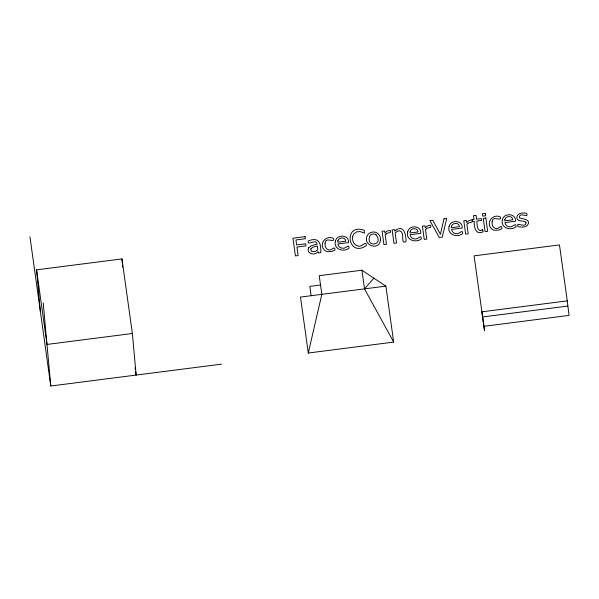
<?xml version="1.0" encoding="UTF-8"?>
<svg xmlns="http://www.w3.org/2000/svg" width="599" height="599" viewBox="0 0 599 599"><rect width="100%" height="100%" fill="white"/><g stroke="black" fill="none" stroke-linecap="round" stroke-linejoin="round"><path stroke-width="0.9" d="M308.29 353.021L321.828 294.341L319.23 275.69L361.923 270.216L385.868 286.135L393.678 342.089L308.29 353.021L300.488 297.074L385.868 286.135M393.678 342.089L364.521 288.868L373.896 278.176M40.358 311.405L36.576 269.842L121.964 258.903L132.372 333.501L136.153 375.071L135.644 371.387M320.532 285.012L309.855 286.382L311.158 295.704M132.372 333.501L46.984 344.44L36.576 269.842M567.275 300.87L481.888 311.802L484.494 330.453L474.086 255.855L559.466 244.916L567.275 300.87L569.05 315.388L483.663 326.328M482.367 316.998L567.747 306.067M29.95 236.807L50.773 386.011L221.54 364.14M376.105 234.913C384.311 245.612 364.956 248.038 369.95 235.699A3.497 3.062 -5.2 0 1 371.934 234.246L373.813 234.007A3.474 3.04 -5.2 0 1 376.105 234.913M361.923 270.216L364.521 288.868M135.127 367.704L135.381 369.546M121.964 258.903L122.72 267.214M43.203 302.869L50.773 386.011M310.836 248.959L311.113 250.861L311.772 251.513L315.141 251.558L317.814 249.723L317.305 246.024L312.813 247.162L310.836 248.959M325.107 243.194C324.755 245.687 325.601 248.937 328.312 249.701C331.165 251.677 335.425 244.542 334.871 250.105L331.839 251.468L327.578 251.677A5.945 5.196 -5.2 0 1 324.179 249.82C318.623 243.696 326.066 234.89 333.216 238.267C335.725 243.875 325.422 236.081 325.107 243.194M492.116 221.802C491.757 224.296 492.61 227.545 495.321 228.309C498.173 230.286 502.434 223.15 501.872 228.713L498.847 230.076L494.587 230.286A5.945 5.196 -5.2 0 1 491.187 228.429C485.632 222.304 493.074 213.499 500.225 216.875C502.726 222.484 492.43 214.689 492.116 221.802M525.967 222.806L525.885 223.756C523.99 228.084 515.851 221.038 517.955 226.602L521.677 227.178L524.582 226.819A5.863 5.121 -5.2 0 0 527.427 225.291C531.68 219.586 523.084 219.009 519.603 217.909L519.475 216.351C521.13 212.218 528.782 218.613 526.753 213.401C523.286 212.278 516.585 212.952 516.795 217.834C517.536 222.379 523.152 220.05 525.75 222.117L525.967 222.806M352.661 236.44C352.01 240.087 353.477 244.759 357.423 245.777C361.085 248.54 366.738 239.136 366.281 245.62C347.742 258.431 342.793 222.708 364.14 230.271L364.536 233.116L360.059 231.558L356.667 231.865L353.68 233.999L352.661 236.44M380.47 239.877C379.264 252.044 361.017 244.594 367.913 234.598A6.117 5.354 -5.2 0 1 371.155 232.419C376 230.51 381.069 234.823 380.47 239.877M337.896 240.693L337.724 242.221L345.78 241.195C345.578 236.815 339.019 237.054 337.896 240.693M410.143 231.439L409.971 232.974L418.02 231.94C417.817 227.56 411.266 227.8 410.143 231.439M451.556 226.137L451.376 227.665L459.433 226.632C459.231 222.259 452.672 222.491 451.556 226.137M504.905 219.301L504.732 220.829L512.789 219.803C512.587 215.423 506.028 215.662 504.905 219.301M335.418 241.135C333.269 249.206 343.459 252.598 349.007 248.233C349.576 242.865 345.226 249.439 342.531 248.136C340.157 248.233 338.121 246.286 337.963 243.935L348.513 242.588C349.299 234.568 336.833 233.924 335.418 241.135M407.664 231.88C405.516 239.959 415.706 243.351 421.254 238.979C421.823 233.61 417.473 240.184 414.778 238.881C412.397 238.986 410.36 237.032 410.203 234.688L420.76 233.333C421.539 225.314 409.08 224.67 407.664 231.88M449.07 226.579C446.929 234.651 457.119 238.043 462.668 233.677C463.229 228.309 458.879 234.883 456.191 233.58C453.81 233.677 451.773 231.731 451.616 229.38L462.166 228.032C462.952 220.005 450.485 219.369 449.07 226.579M502.426 219.743C500.277 227.815 510.468 231.207 516.016 226.841C516.585 221.473 512.235 228.047 509.539 226.744C507.158 226.841 505.122 224.895 504.972 222.543L515.522 221.196C516.308 213.169 503.841 212.533 502.426 219.743M443.986 218.845L440.422 234.284L432.755 220.282L429.865 220.649L439.322 237.489L442.234 237.114L446.742 218.485L443.986 218.845M308.507 247.926C306.089 253.894 315.126 256.117 318.076 251.58L318.271 252.995L320.824 252.666C321.057 242.475 318.593 236.657 308.133 241.045C307.354 246.578 316.781 237.885 317.051 244.242L311.742 245.5L308.507 247.926M386.011 234.014L385.164 234.815L386.482 244.257L383.922 244.587L382.065 231.281L384.625 230.952L384.902 232.929L387.134 231.087L390.144 230.323C392.15 234.074 387.426 231.97 386.011 234.014M426.331 228.848L425.485 229.649L426.802 239.091L424.242 239.42L422.385 226.115L424.946 225.793L425.223 227.77L427.461 225.92L430.464 225.157C432.471 228.915 427.746 226.804 426.331 228.848M467.744 223.547L466.898 224.34L468.216 233.79L465.655 234.119L463.798 220.814L466.359 220.484L466.636 222.461L468.867 220.619L471.877 219.848C473.884 223.607 469.159 221.503 467.744 223.547M395.924 230.211L394.891 231.139L394.689 229.664L392.128 229.994L393.985 243.299L396.545 242.969L395.16 233.033L396.98 231.618A4.41 3.856 -5.2 0 1 399.758 230.87C404.168 231.97 401.809 239.083 403.389 242.093L405.95 241.764C406.339 235.774 404.19 224.206 395.924 230.211M482.712 229.761C476.901 233.266 477.141 224.355 476.841 221.031L481.559 220.432L481.296 218.575L476.579 219.174L476.048 215.355L473.487 215.677L474.019 219.504L472.289 219.728L472.551 221.585L474.281 221.36C473.794 227.066 475.808 235.572 483.138 231.753L482.712 229.761M485.355 213.424L482.435 213.798L482.764 216.119L485.677 215.745L485.355 213.424M305.086 236.635L292.941 238.192L295.419 255.923L298.115 255.578L296.924 247.035L305.977 245.882L305.685 243.786L296.632 244.939L295.936 239.937L305.378 238.731L305.086 236.635M485.811 217.991L483.251 218.321L485.108 231.626L487.668 231.296L485.811 217.991"/></g></svg>
